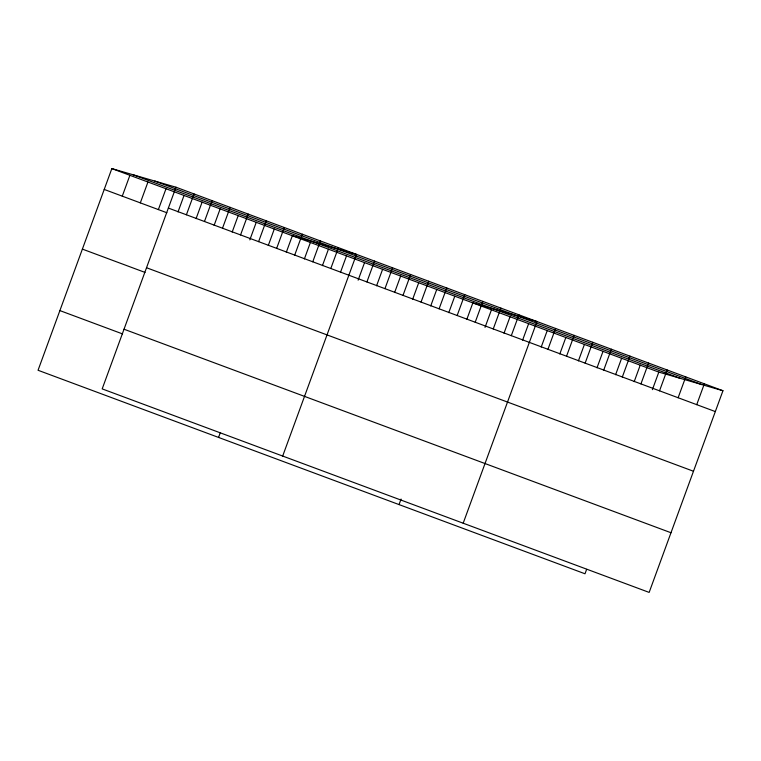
<?xml version="1.0" encoding="UTF-8"?>
<svg xmlns="http://www.w3.org/2000/svg" width="761" height="761" viewBox="0 0 761 761"><rect width="100%" height="100%" fill="white"/><g stroke="black" fill="none" stroke-linecap="round" stroke-linejoin="round"><path stroke-width="1.14" d="M175.991 187.216L102.183 388.89L649.152 592.41L722.95 390.735L175.991 187.216L111.848 168.59L38.05 370.265L585.009 573.784L586.626 569.361M122.274 196.157L129.903 175.306M140.319 202.873L147.948 182.022M158.374 209.589L166.003 188.738M178.026 211.919L184.048 195.453M186.407 214.783L194.036 193.931M196.081 218.635L202.103 202.169M204.462 221.499L212.091 200.647M214.126 225.351L220.148 208.885M222.507 228.214L230.136 207.363M232.181 232.067L238.203 215.601M240.562 234.93L248.191 214.079M249.827 239.877L256.248 222.317M258.607 241.646L266.236 220.795M268.281 245.499L274.302 229.032M276.662 248.362L284.291 227.51M218.55 437.432L220.167 433.009M286.326 252.214L292.348 235.748L356.49 254.374L282.683 456.048M294.707 255.078L302.336 234.226M304.381 258.93L310.402 242.464M312.761 261.794L320.391 240.942M322.426 265.646L328.448 249.18M330.807 268.509L338.436 247.658M340.471 272.362L346.502 255.905M358.127 280.172L364.548 262.621M366.907 281.941L374.536 261.09M376.571 285.794L382.602 269.337M384.952 288.657L392.581 267.805M394.626 292.509L400.647 276.053M403.007 295.373L410.636 274.521M412.671 299.225L418.702 282.769M421.052 302.088L428.681 281.237M430.726 305.941L436.747 289.484M439.107 308.804L446.736 287.953M448.771 312.657L454.802 296.2M457.152 315.52L464.781 294.669M399.04 504.591L401.066 499.064M466.826 319.373L472.847 302.916L536.981 321.532L463.183 523.216M475.206 322.236L482.835 301.385M485.023 327.392L491.444 309.832M493.252 328.952L500.881 308.1M504.02 333.213L510.041 316.747M511.306 335.668L518.935 314.816M522.617 340.129L528.638 323.672M541.214 347.054L547.235 330.588M547.949 349.309L555.578 328.457M559.811 353.97L565.832 337.513M566.545 356.224L574.175 335.373M578.408 360.885L584.429 344.429M585.142 363.14L592.771 342.298M597.005 367.81L603.026 351.344M603.739 370.065L611.368 349.213M615.601 374.726L621.623 358.269M622.336 376.98L629.965 356.138M634.198 381.651L640.22 365.185M640.933 383.905L648.562 363.054M652.386 389.661L658.817 372.11L722.95 390.735M659.53 390.821L667.159 369.97M678.127 397.737L685.756 376.895M696.724 404.662L704.353 383.81M154.825 181.07L701.785 384.581M133.013 174.735L679.982 378.255M111.848 168.59L658.817 372.11M168.362 208.067L715.321 411.577M104.219 189.441L166.868 212.747M146.521 267.739L693.48 471.249M82.388 249.113L145.028 272.419M124.024 329.218L670.983 532.738M59.891 310.593L122.531 333.908"/></g></svg>
